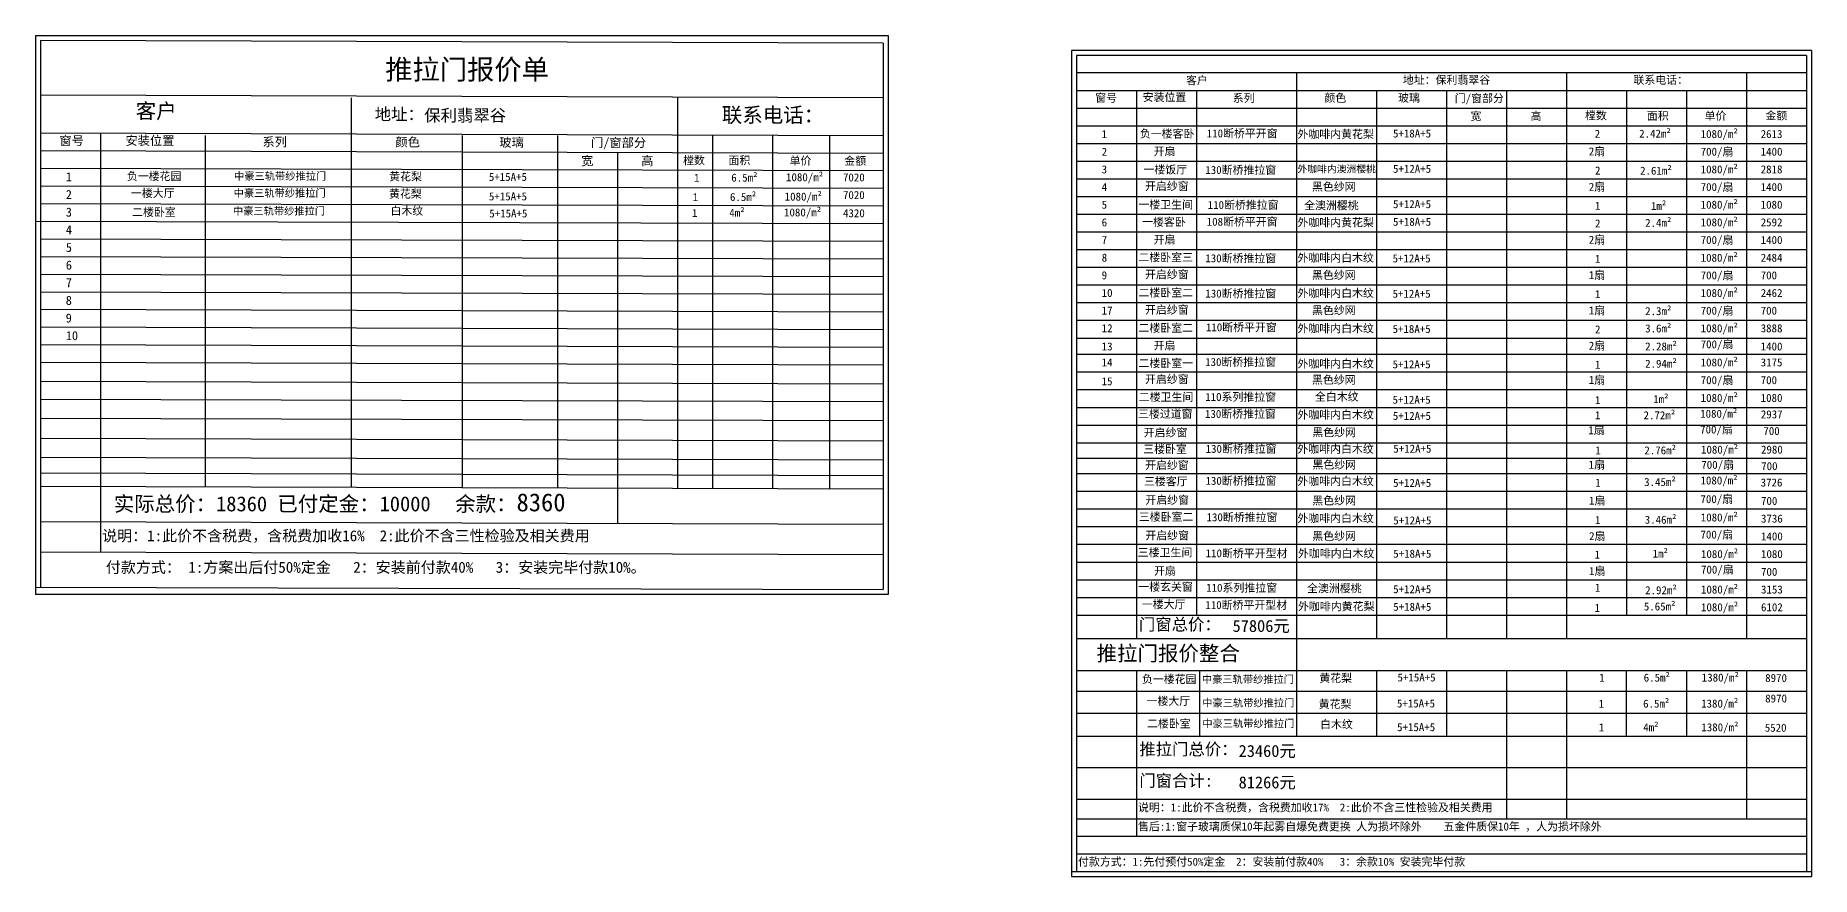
# Model space of a CAD drawing. Header units: inches. Extents: x -138455 to 599497, y -747149 to 13167.
# Drawn here: x 74867 to 92623, y -117735 to -109325 of the extents above; entities that cross this region are included whole.
import ezdxf

# ---------------------------------------------------------------- set-up
doc = ezdxf.new("R2010")
doc.units = ezdxf.units.IN
doc.header["$MEASUREMENT"] = 0
doc.layers.add('0 @ 1', color=7, linetype='Continuous')
doc.styles.add('Annotative', font='arialbd.ttf')

msp = doc.modelspace()

# ---------------------------------------------------------------- linework, layer by layer
for p, q in [((74866.5, -109325.3), (74866.5, -114915.8)), ((74866.5, -109325.3), (83390.2, -109325.3)), ((83340.2, -109400.4), (74916.5, -109375.3)), ((74916.5, -109375.3), (74916.5, -114840.6)), ((83390.2, -109325.3), (83390.2, -114915.8)), ((83340.2, -109400.4), (83340.2, -114865.8)), ((92623.4, -109473.9), (85223.4, -109473.9)), ((85223.4, -109473.9), (85223.4, -117734.9)), ((92573.4, -109523.9), (85273.4, -109523.9)), ((85273.4, -109523.9), (85273.4, -117684.9)), ((92573.4, -109523.9), (92573.4, -117684.9)), ((92623.4, -109473.9), (92623.4, -117734.9)), ((92573.4, -109699.9), (85273.4, -109699.9)), ((87473.4, -109699.9), (87473.4, -111641.1)), ((90173.4, -109699.9), (90173.4, -115122)), ((91973.4, -109699.9), (91973.4, -111464.6)), ((85273.4, -109876.4), (92573.4, -109876.4)), ((85873.4, -109876.4), (85873.4, -111641.1)), ((86473.4, -109876.4), (86473.4, -111641.1)), ((88273.4, -109876.4), (88273.4, -112170.5)), ((88973.4, -109876.4), (88973.4, -111994)), ((89573.4, -109876.4), (89573.4, -115122)), ((90773.4, -109876.4), (90773.4, -115122)), ((91373.4, -109876.4), (91373.4, -111464.6)), ((83340.2, -109946.8), (74916.5, -109921.6)), ((78023.7, -109946.8), (78023.7, -112633.7)), ((81285.2, -109946.8), (81285.2, -113857.2)), ((85273.4, -110052.9), (92573.4, -110052.9)), ((85273.4, -110229.3), (92573.4, -110229.3)), ((74916.5, -110298.6), (83340.2, -110323.8)), ((75516.5, -110298.6), (75516.5, -111886.9)), ((76562.1, -110323.8), (76562.1, -113837)), ((79133.6, -110323.8), (79133.6, -113844.7)), ((80085.2, -110323.8), (80085.2, -113847.5)), ((81636.3, -110323.8), (81636.3, -113857.2)), ((82236.3, -110323.8), (82236.3, -111912)), ((82805.6, -110323.8), (82805.6, -113857.2)), ((85273.4, -110405.8), (92573.4, -110405.8)), ((74916.5, -110475.1), (83340.2, -110500.3)), ((80685.2, -110500.3), (80685.2, -113857.2)), ((85273.4, -110582.3), (92573.4, -110582.3)), ((74916.5, -110651.6), (83340.2, -110676.7)), ((85273.4, -110758.8), (92573.4, -110758.8)), ((74916.5, -110828), (83340.2, -110853.2)), ((85273.4, -110935.2), (92573.4, -110935.2)), ((74916.5, -111004.5), (83340.2, -111029.7)), ((85273.4, -111111.7), (92573.4, -111111.7)), ((74866.5, -111181), (83340.2, -111206.1)), ((85273.4, -111288.2), (92573.4, -111288.2)), ((74916.5, -111357.5), (83340.2, -111382.6)), ((85273.4, -111464.6), (92573.4, -111464.6)), ((91373.4, -111464.6), (91373.4, -115122)), ((91973.4, -111464.6), (91973.4, -115125.4)), ((74916.5, -111533.9), (83340.2, -111559.1)), ((85273.4, -111641.1), (92573.4, -111641.1)), ((85873.4, -111641.1), (85873.4, -112347)), ((86473.4, -111641.1), (86473.4, -112347)), ((87473.4, -111641.1), (87473.4, -112347)), ((74916.5, -111710.4), (83340.2, -111735.5)), ((85273.4, -111817.6), (92573.4, -111817.6)), ((74916.5, -111886.9), (83340.2, -111912)), ((75516.5, -111886.9), (75516.5, -114488.6)), ((82236.3, -111912), (82236.3, -113857.2)), ((85273.4, -111994), (92573.4, -111994)), ((87473.4, -111994), (87473.4, -116330.8)), ((88273.4, -111994), (88273.4, -115354.7)), ((88973.4, -111994), (88973.4, -115354.7)), ((74916.5, -112063.3), (83340.2, -112088.5)), ((85273.4, -112170.5), (92573.4, -112170.5)), ((85873.4, -112170.5), (85873.4, -115122)), ((74916.5, -112239.8), (83340.2, -112265)), ((85273.4, -112352.3), (92573.4, -112352.3)), ((86473.4, -112347), (86473.4, -114058.7)), ((74916.5, -112416.3), (83340.2, -112441.4)), ((85273.4, -112511.4), (92573.4, -112511.4)), ((74916.5, -112592.7), (83340.2, -112617.9)), ((78023.7, -112633.7), (78023.7, -113841.4)), ((85273.4, -112689.1), (92573.4, -112689.1)), ((74916.5, -112782), (83340.2, -112807.1)), ((85273.4, -112866.7), (92573.4, -112866.7)), ((74916.5, -112960.2), (83340.2, -112985.3)), ((85273.4, -113044.4), (92573.4, -113044.4)), ((74916.5, -113150.8), (83340.2, -113176)), ((85273.4, -113222.1), (92573.4, -113222.1)), ((74916.5, -113352.6), (83340.2, -113377.8)), ((85273.4, -113399.7), (92573.4, -113399.7)), ((74916.5, -113543.3), (83340.2, -113568.4)), ((85273.4, -113552.6), (92573.4, -113552.6)), ((74916.5, -113699.2), (83340.2, -113724.3)), ((85273.4, -113705.8), (92573.4, -113705.8)), ((74916.5, -113832.1), (83340.2, -113857.2)), ((80685.2, -113857.2), (80685.2, -114202.2)), ((85273.4, -113881.1), (92573.4, -113881.1)), ((86473.4, -113881.1), (86473.4, -115122)), ((85273.4, -114058.4), (92573.4, -114058.4)), ((74916.5, -114185), (83340.2, -114210.2)), ((85273.4, -114235.7), (92573.4, -114235.7)), ((74916.5, -114488.6), (83340.2, -114513.8)), ((85273.4, -114412.9), (92573.4, -114412.9)), ((85273.4, -114590.2), (92573.4, -114590.2)), ((74866.5, -114840.6), (83340.2, -114865.8)), ((85273.4, -114767.5), (92573.4, -114767.5)), ((83390.2, -114915.8), (74866.5, -114915.8)), ((85273.4, -114944.7), (92573.4, -114944.7)), ((89573.4, -114944.7), (89573.4, -115354.7)), ((90173.4, -114944.7), (90173.4, -115354.7)), ((91973.4, -114975.8), (91973.4, -115354.7)), ((85273.4, -115122), (92573.4, -115122)), ((85273.4, -115122), (92573.4, -115122)), ((85873.4, -115122), (85873.4, -115351.5)), ((86473.4, -115120.8), (86473.4, -115122)), ((87473.4, -115120.8), (87473.4, -115122)), ((88273.4, -115120.8), (88273.4, -115122)), ((88973.4, -115120.8), (88973.4, -115122)), ((85273.4, -115354.7), (92573.4, -115354.7)), ((85273.4, -115675.9), (92573.4, -115675.9)), ((85873.4, -115675.9), (85873.4, -117332.9)), ((86505.9, -115675.9), (86505.9, -116330.8)), ((88273.4, -115675.9), (88273.4, -116330.8)), ((88973.4, -115675.9), (88973.4, -116330.8)), ((89573.4, -115675.9), (89573.4, -117156.9)), ((90173.4, -115675.9), (90173.4, -117156.9)), ((90769.9, -115675.9), (90769.9, -116330.8)), ((91373.4, -115675.9), (91373.4, -116330.8)), ((91973.4, -115675.9), (91973.4, -117156.9)), ((85273.4, -115880.5), (92573.4, -115880.5)), ((85273.4, -116101.4), (92573.4, -116101.4)), ((85273.4, -116330.8), (92573.4, -116330.8)), ((85273.4, -116645.3), (92573.4, -116645.3)), ((85273.4, -116960.1), (92573.4, -116960.1)), ((85273.4, -117156.9), (92573.4, -117156.9)), ((85273.4, -117332.9), (92573.4, -117332.9)), ((85273.4, -117508.9), (92573.4, -117508.9)), ((85223.4, -117684.9), (92623.4, -117684.9)), ((85223.4, -117734.9), (92623.4, -117734.9))]:
    msp.add_line(p, q)

# ---------------------------------------------------------------- texts
at = {"layer": '0 @ 1', "style": 'Annotative'}
msp.add_text('保利翡翠谷', height=120, dxfattribs=at).set_placement((78752.9, -110184))
at = {"layer": '0 @ 1', "attachment_point": 1, "style": 'Annotative'}
for s, width, insert, char_height in [('{\\fSimSun|b1|i0|c134|p2;推拉门报价单}', 2802.276, (78363.2, -109564.7), 200), ('{\\fSimSun|b1|i0|c134|p2;客户}', 485.592, (86369.7, -109733.2), 80), ('{\\fSimSun|b1|i0|c134|p2;地址：保利翡翠谷}', 1564.514, (88537.9, -109729), 80), ('{\\fSimSun|b1|i0|c134|p2;联系电话：}', 603.897, (90843.5, -109729.3), 80), ('{\\fSimSun|b1|i0|c134|p2;窗号}', 485.592, (85462.1, -109909), 80), ('{\\fSimSun|b1|i0|c134|p2;安装位置}', 485.592, (85936, -109901.8), 80), ('{\\fSimSun|b1|i0|c134|p2;系列}', 485.592, (86836.9, -109911.2), 80), ('{\\fSimSun|b1|i0|c134|p2;颜色}', 485.592, (87752.8, -109909.2), 80), ('{\\fSimSun|b1|i0|c134|p2;玻璃}', 485.592, (88490.3, -109909.2), 80), ('{\\fSimSun|b1|i0|c134|p2;门/窗部分}', 603.897, (89056.6, -109913.1), 80), ('{\\fSimSun|b1|i0|c134|p2;客户}', 485.592, (75868, -110004.7), 150), ('{\\fSimSun|b1|i0|c134|p2;地址：}', 3483.473, (78258, -110051.5), 120), ('{\\fSimSun|b1|i0|c134|p2;联系电话：}', 1409.924, (81728.7, -110044.8), 150), ('{\\fSimSun|b1|i0|c134|p2;宽}', 603.897, (89215, -110091.9), 80), ('{\\fSimSun|b1|i0|c134|p2;高}', 603.897, (89815, -110091.9), 80), ('{\\fSimSun|b1|i0|c134|p2;樘数}', 603.897, (90358.4, -110084.9), 80), ('{\\fSimSun|b1|i0|c134|p2;面积}', 603.897, (90976.9, -110088.8), 80), ('{\\fSimSun|b1|i0|c134|p2;单价}', 603.897, (91554.6, -110088.8), 80), ('{\\fSimSun|b1|i0|c134|p2;金额}', 603.897, (92163.3, -110086), 80), ('\\pi186.47937;{\\fSimSun|b1|i0|c134|p2;负一楼客卧}', 921.091, (85721.2, -110266.9), 80), ('{\\fSimSun|b1|i0|c134|p2;110断桥平开窗}', 921.091, (86576.8, -110264), 80), ('{\\fSimSun|b1|i0|c134|p2;外咖啡内黄花梨}', 840.838, (87484.4, -110271.3), 80), ('{\\fSimSun|b1|i0|c134|p2;5+18A+5}', 753.781, (88439.1, -110264.6), 80), ('{\\fSimSun|b1|i0|c134|p2;2}', 753.781, (90455.8, -110267.8), 80), ('{\\fSimSun|b1|i0|c134|p2;2.42m²}', 753.781, (90900.7, -110266.5), 80), ('{\\fSimSun|b1|i0|c134|p2;1080/m²}', 753.781, (91515.6, -110270.3), 80), ('{\\fSimSun|b1|i0|c134|p2;窗号}', 485.592, (75105.2, -110331.2), 90), ('{\\fSimSun|b1|i0|c134|p2;安装位置}', 706.927, (75765, -110330.6), 90), ('{\\fSimSun|b1|i0|c134|p2;系列}', 485.592, (77135.6, -110343.8), 90), ('{\\fSimSun|b1|i0|c134|p2;颜色}', 485.592, (78464.6, -110344.9), 90), ('{\\fSimSun|b1|i0|c134|p2;玻璃}', 485.592, (79503.4, -110348.5), 90), ('{\\fSimSun|b1|i0|c134|p2;门/窗部分}', 603.897, (80420.6, -110351.2), 90), ('{\\fSimSun|b1|i0|c134|p2;1}', 485.592, (85526.5, -110271.3), 80), ('{\\fSimSun|b1|i0|c134|p2;开扇}', 753.781, (86045.9, -110443.1), 80), ('{\\fSimSun|b1|i0|c134|p2;2扇}', 753.781, (90396.8, -110444.3), 80), ('{\\fSimSun|b1|i0|c134|p2;700/扇}', 753.781, (91515.6, -110446.7), 80), ('{\\fSimSun|b1|i0|c134|p2;2613}', 753.781, (92115.6, -110270.3), 80), ('{\\fSimSun|b1|i0|c134|p2;1400}', 753.781, (92115.6, -110446.7), 80), ('{\\fSimSun|b1|i0|c134|p2;宽 }', 603.897, (80321.8, -110533.3), 90), ('{\\fSimSun|b1|i0|c134|p2;高 }', 603.897, (80921.8, -110533.3), 90), ('{\\fSimSun|b1|i0|c134|p2;樘数}', 603.897, (81340.6, -110533.5), 80), ('{\\fSimSun|b1|i0|c134|p2;面积}', 603.897, (81795, -110533.5), 80), ('{\\fSimSun|b1|i0|c134|p2;单价}', 603.897, (82406, -110537.2), 80), ('{\\fSimSun|b1|i0|c134|p2;金额}', 603.897, (82952.9, -110538.6), 80), ('{\\fSimSun|b1|i0|c134|p2;3}', 485.592, (85526.5, -110624.2), 80), ('{\\fSimSun|b1|i0|c134|p2;2}', 485.592, (85526.5, -110447.7), 80), ('\\pi297.468;{\\fSimSun|b1|i0|c134|p2;一楼饭厅}', 921.091, (85646.8, -110626.2), 80), ('{\\fSimSun|b1|i0|c134|p2;130断桥推拉窗}', 921.091, (86562.8, -110629.7), 80), ('{\\fSimSun|b1|i0|c134|p2;外咖啡内澳洲樱桃}', 840.838, (87484.4, -110625), 70), ('{\\fSimSun|b1|i0|c134|p2;5+12A+5}', 753.781, (88439.1, -110618.3), 80), ('\\pi306.3408;{\\fSimSun|b1|i0|c134|p2;2.61m²}', 753.781, (90603.3, -110637.1), 80), ('{\\fSimSun|b1|i0|c134|p2;1080/m²}', 753.781, (91515.6, -110624), 80), ('{\\fSimSun|b1|i0|c134|p2;2818}', 753.781, (92115.6, -110624), 80), ('{\\fSimSun|b1|i0|c134|p2;1}', 485.592, (75169.6, -110693.5), 90), ('\\pi186.4792;{\\fSimSun|b1|i0|c134|p2;负一楼花园}', 921.091, (75593, -110692.3), 80), ('{\\fSimSun|b1|i0|c134|p2;中豪三轨带纱推拉门}', 1348.9, (76851.8, -110693.2), 75), ('{\\fSimSun|b1|i0|c134|p2;黄花梨}', 840.838, (78402.5, -110695.3), 80), ('{\\fSimSun|b1|i0|c134|p2;5+15A+5}', 753.781, (79399.1, -110699.3), 80), ('{\\fSimSun|b1|i0|c134|p2;1}', 753.781, (81451.4, -110707.7), 80), ('{\\fSimSun|b1|i0|c134|p2;6.5m²}', 753.781, (81823.2, -110706.5), 80), ('{\\fSimSun|b1|i0|c134|p2;1080/m²}', 753.781, (82370.4, -110702.4), 80), ('{\\fSimSun|b1|i0|c134|p2;7020}', 753.781, (82939.7, -110704.1), 80), ('{\\fSimSun|b1|i0|c134|p2;4}', 485.592, (85526.5, -110800.7), 80), ('{\\fSimSun|b1|i0|c134|p2;开启纱窗}', 753.781, (85959.6, -110791.3), 80), ('{\\fSimSun|b1|i0|c134|p2;黑色纱网}', 753.781, (87629, -110796.8), 80), ('{\\fSimSun|b1|i0|c134|p2;2扇}', 753.781, (90396.8, -110798), 80), ('{\\fSimSun|b1|i0|c134|p2;2}', 753.781, (90459, -110635.2), 80), ('{\\fSimSun|b1|i0|c134|p2;700/扇}', 753.781, (91515.6, -110800.5), 80), ('{\\fSimSun|b1|i0|c134|p2;1400}', 753.781, (92115.6, -110800.5), 80), ('{\\fSimSun|b1|i0|c134|p2;2}', 485.592, (75169.6, -110870), 90), ('\\pi297.468;{\\fSimSun|b1|i0|c134|p2;一楼大厅}', 921.091, (75523.3, -110861.5), 80), ('{\\fSimSun|b1|i0|c134|p2;中豪三轨带纱推拉门}', 1348.9, (76847.7, -110862.9), 75), ('{\\fSimSun|b1|i0|c134|p2;黄花梨}', 840.838, (78400.8, -110869), 80), ('{\\fSimSun|b1|i0|c134|p2;5+15A+5}', 753.781, (79399.6, -110893.9), 80), ('{\\fSimSun|b1|i0|c134|p2;1}', 753.781, (81438.1, -110901.5), 80), ('{\\fSimSun|b1|i0|c134|p2;6.5m²}', 753.781, (81810, -110900.2), 80), ('{\\fSimSun|b1|i0|c134|p2;1080/m²}', 753.781, (82357.2, -110896.1), 80), ('{\\fSimSun|b1|i0|c134|p2;7020}', 753.781, (82939.7, -110880.6), 80), ('{\\fSimSun|b1|i0|c134|p2;5}', 485.592, (85526.5, -110977.2), 80), ('\\pi185.82;{\\fSimSun|b1|i0|c134|p2;一楼卫生间}', 921.091, (85707.8, -110976.7), 80), ('{\\fSimSun|b1|i0|c134|p2;110断桥推拉窗}', 921.091, (86586.8, -110979.6), 80), ('{\\fSimSun|b1|i0|c134|p2;全澳洲樱桃}', 840.838, (87550.6, -110984), 80), ('{\\fSimSun|b1|i0|c134|p2;5+12A+5}', 753.781, (88439.1, -110971.3), 80), ('\\pi306.3408;{\\fSimSun|b1|i0|c134|p2;  1m²}', 753.781, (90603.3, -110990), 80), ('{\\fSimSun|b1|i0|c134|p2;1080/m²}', 753.781, (91515.6, -110976.9), 80), ('{\\fSimSun|b1|i0|c134|p2;1080}', 753.781, (92115.6, -110976.9), 80), ('{\\fSimSun|b1|i0|c134|p2;3}', 485.592, (75169.6, -111046.4), 90), ('\\pi185.82;{\\fSimSun|b1|i0|c134|p2;二楼卧室}', 921.091, (75646.4, -111050.8), 80), ('{\\fSimSun|b1|i0|c134|p2;中豪三轨带纱推拉门}', 1348.9, (76840.8, -111042.2), 75), ('{\\fSimSun|b1|i0|c134|p2;白木纹}', 840.838, (78415.7, -111038.4), 80), ('{\\fSimSun|b1|i0|c134|p2;5+15A+5}', 753.781, (79403.2, -111064.3), 80), ('{\\fSimSun|b1|i0|c134|p2;1}', 753.781, (81431.3, -111059.5), 80), ('{\\fSimSun|b1|i0|c134|p2;4m²}', 753.781, (81803.2, -111058.2), 80), ('{\\fSimSun|b1|i0|c134|p2;1080/m²}', 753.781, (82350.4, -111054.1), 80), ('{\\fSimSun|b1|i0|c134|p2;4320}', 753.781, (82940.3, -111062.2), 80), ('{\\fSimSun|b1|i0|c134|p2;6}', 485.592, (85526.5, -111153.6), 80), ('\\pi185.82;{\\fSimSun|b1|i0|c134|p2;一楼客卧}', 921.091, (85744.2, -111149.9), 80), ('{\\fSimSun|b1|i0|c134|p2;108断桥平开窗}', 921.091, (86576.8, -111147.2), 80), ('{\\fSimSun|b1|i0|c134|p2;外咖啡内黄花梨}', 840.838, (87484.4, -111154.4), 80), ('{\\fSimSun|b1|i0|c134|p2;5+18A+5}', 753.781, (88439.1, -111147.7), 80), ('{\\fSimSun|b1|i0|c134|p2;1}', 753.781, (90459, -110988.1), 80), ('\\pi306.3408;{\\fSimSun|b1|i0|c134|p2;  2.4m²}', 753.781, (90545.1, -111158.2), 80), ('{\\fSimSun|b1|i0|c134|p2;1080/m²}', 753.781, (91515.6, -111153.4), 80), ('{\\fSimSun|b1|i0|c134|p2;2592}', 753.781, (92115.6, -111153.4), 80), ('{\\fSimSun|b1|i0|c134|p2;4}', 485.592, (75169.6, -111222.9), 90), ('{\\fSimSun|b1|i0|c134|p2;7}', 485.592, (85526.5, -111330.1), 80), ('{\\fSimSun|b1|i0|c134|p2;开扇}', 753.781, (86045.9, -111326.3), 80), ('{\\fSimSun|b1|i0|c134|p2;2扇}', 753.781, (90396.8, -111327.4), 80), ('{\\fSimSun|b1|i0|c134|p2;2}', 753.781, (90459, -111164.6), 80), ('{\\fSimSun|b1|i0|c134|p2;700/扇}', 753.781, (91515.6, -111329.9), 80), ('{\\fSimSun|b1|i0|c134|p2;1400}', 753.781, (92115.6, -111329.9), 80), ('{\\fSimSun|b1|i0|c134|p2;5}', 485.592, (75169.6, -111399.4), 90), ('{\\fSimSun|b1|i0|c134|p2;8}', 485.592, (85526.5, -111506.6), 80), ('\\pi182.96288;{\\fSimSun|b1|i0|c134|p2;二楼卧室三}', 921.091, (85710.7, -111503.6), 80), ('{\\fSimSun|b1|i0|c134|p2;130断桥推拉窗}', 921.091, (86562.8, -111512.8), 80), ('{\\fSimSun|b1|i0|c134|p2;外咖啡内白木纹}', 840.838, (87484.4, -111508.2), 80), ('{\\fSimSun|b1|i0|c134|p2;1080/m²}', 753.781, (91515.6, -111507.2), 80), ('{\\fSimSun|b1|i0|c134|p2;2484}', 753.781, (92115.6, -111507.2), 80), ('{\\fSimSun|b1|i0|c134|p2;6}', 485.592, (75169.6, -111575.9), 90), ('{\\fSimSun|b1|i0|c134|p2;9}', 485.592, (85526.5, -111683), 80), ('{\\fSimSun|b1|i0|c134|p2;开启纱窗}', 753.781, (85959.6, -111674.4), 80), ('{\\fSimSun|b1|i0|c134|p2;黑色纱网}', 753.781, (87629, -111680), 80), ('{\\fSimSun|b1|i0|c134|p2;5+12A+5}', 753.781, (88434.9, -111514.1), 80), ('{\\fSimSun|b1|i0|c134|p2;1扇}', 753.781, (90396.8, -111681.2), 80), ('{\\fSimSun|b1|i0|c134|p2;1}', 753.781, (90459, -111518.3), 80), ('{\\fSimSun|b1|i0|c134|p2;700/扇}', 753.781, (91515.6, -111683.6), 80), ('{\\fSimSun|b1|i0|c134|p2;700}', 753.781, (92115.6, -111683.6), 80), ('{\\fSimSun|b1|i0|c134|p2;7}', 485.592, (75169.6, -111752.3), 90), ('{\\fSimSun|b1|i0|c134|p2;10}', 485.592, (85526.5, -111859.5), 80), ('\\pi183.842;{\\fSimSun|b1|i0|c134|p2;二楼卧室二}', 921.091, (85710.7, -111856.5), 80), ('{\\fSimSun|b1|i0|c134|p2;130断桥推拉窗}', 921.091, (86562.8, -111865.8), 80), ('{\\fSimSun|b1|i0|c134|p2;外咖啡内白木纹}', 840.838, (87484.4, -111861.1), 80), ('{\\fSimSun|b1|i0|c134|p2;5+12A+5}', 753.781, (88434.9, -111867.1), 80), ('{\\fSimSun|b1|i0|c134|p2;1080/m²}', 753.781, (91515.6, -111860.1), 80), ('{\\fSimSun|b1|i0|c134|p2;2462}', 753.781, (92115.6, -111860.1), 80), ('{\\fSimSun|b1|i0|c134|p2;8}', 485.592, (75169.1, -111928.8), 90), ('{\\fSimSun|b1|i0|c134|p2;17}', 485.592, (85526.5, -112036), 80), ('{\\fSimSun|b1|i0|c134|p2;开启纱窗}', 753.781, (85959.6, -112027.4), 80), ('{\\fSimSun|b1|i0|c134|p2;黑色纱网}', 753.781, (87629, -112032.9), 80), ('{\\fSimSun|b1|i0|c134|p2;1扇}', 753.781, (90396.8, -112034.1), 80), ('{\\fSimSun|b1|i0|c134|p2;1}', 753.781, (90459, -111871.3), 80), ('\\pi306.3408;{\\fSimSun|b1|i0|c134|p2;  2.3m²}', 753.781, (90545.1, -112041.3), 80), ('{\\fSimSun|b1|i0|c134|p2;700/扇}', 753.781, (91515.6, -112036.6), 80), ('{\\fSimSun|b1|i0|c134|p2;700}', 753.781, (92115.6, -112036.6), 80), ('{\\fSimSun|b1|i0|c134|p2;9}', 485.592, (75168.5, -112105.3), 90), ('{\\fSimSun|b1|i0|c134|p2;12}', 485.592, (85526.5, -112212.4), 80), ('\\pi183.842;{\\fSimSun|b1|i0|c134|p2;二楼卧室二}', 921.091, (85710.7, -112209.5), 80), ('{\\fSimSun|b1|i0|c134|p2;110断桥平开窗}', 921.091, (86568.7, -112203.2), 80), ('{\\fSimSun|b1|i0|c134|p2;外咖啡内白木纹}', 840.838, (87484.4, -112214.1), 80), ('{\\fSimSun|b1|i0|c134|p2;5+18A+5}', 753.781, (88434.9, -112220), 80), ('\\pi306.3408;{\\fSimSun|b1|i0|c134|p2;3.6m²}', 753.781, (90654.1, -112214.4), 80), ('{\\fSimSun|b1|i0|c134|p2;1080/m²}', 753.781, (91515.6, -112213), 80), ('{\\fSimSun|b1|i0|c134|p2;3888}', 753.781, (92115.6, -112213), 80), ('{\\fSimSun|b1|i0|c134|p2;10}', 485.592, (75169.6, -112281.7), 90), ('{\\fSimSun|b1|i0|c134|p2;13}', 485.592, (85526.5, -112394.2), 80), ('{\\fSimSun|b1|i0|c134|p2;开扇}', 753.781, (86045.9, -112385.9), 80), ('{\\fSimSun|b1|i0|c134|p2;2扇}', 753.781, (90396.8, -112387), 80), ('{\\fSimSun|b1|i0|c134|p2;2}', 753.781, (90459, -112224.2), 80), ('\\pi306.3408;{\\fSimSun|b1|i0|c134|p2;  2.28m²}', 753.781, (90545.1, -112394.3), 80), ('{\\fSimSun|b1|i0|c134|p2;700/扇}', 753.781, (91515.6, -112373), 80), ('{\\fSimSun|b1|i0|c134|p2;1400}', 753.781, (92115.6, -112394.8), 80), ('{\\fSimSun|b1|i0|c134|p2;14}', 485.592, (85526.5, -112553.4), 80), ('\\pi183.842;{\\fSimSun|b1|i0|c134|p2;二楼卧室一}', 921.091, (85710.7, -112562.4), 80), ('{\\fSimSun|b1|i0|c134|p2;130断桥推拉窗}', 921.091, (86560.9, -112550.2), 80), ('{\\fSimSun|b1|i0|c134|p2;外咖啡内白木纹}', 840.838, (87484.4, -112567), 80), ('{\\fSimSun|b1|i0|c134|p2;5+12A+5}', 753.781, (88434.9, -112573), 80), ('\\pi306.3408;{\\fSimSun|b1|i0|c134|p2;2.94m²}', 753.781, (90654.1, -112567.4), 80), ('{\\fSimSun|b1|i0|c134|p2;1080/m²}', 753.781, (91515.6, -112554), 80), ('{\\fSimSun|b1|i0|c134|p2;3175}', 753.781, (92115.6, -112554), 80), ('{\\fSimSun|b1|i0|c134|p2;15}', 485.592, (85525.8, -112742.9), 80), ('{\\fSimSun|b1|i0|c134|p2;开启纱窗}', 753.781, (85959.6, -112722.4), 80), ('{\\fSimSun|b1|i0|c134|p2;黑色纱网}', 753.781, (87629, -112728), 80), ('{\\fSimSun|b1|i0|c134|p2;1扇}', 753.781, (90396.8, -112729.1), 80), ('{\\fSimSun|b1|i0|c134|p2;1}', 753.781, (90459, -112577.1), 80), ('{\\fSimSun|b1|i0|c134|p2;700/扇}', 753.781, (91515.6, -112731.6), 80), ('{\\fSimSun|b1|i0|c134|p2;700}', 753.781, (92115.6, -112731.6), 80), ('\\pi186.25959;{\\fSimSun|b1|i0|c134|p2;二楼卫生间}', 921.091, (85710.7, -112900.5), 80), ('{\\fSimSun|b1|i0|c134|p2;110系列推拉窗}', 921.091, (86561.8, -112899.7), 80), ('\\pi198.44109;{\\fSimSun|b1|i0|c134|p2;全白木纹}', 840.838, (87460.5, -112897.3), 80), ('{\\fSimSun|b1|i0|c134|p2;5+12A+5}', 753.781, (88434.9, -112927.1), 80), ('{\\fSimSun|b1|i0|c134|p2;1}', 753.781, (90459, -112931.3), 80), ('\\pi306.3408;{\\fSimSun|b1|i0|c134|p2;1m²}', 753.781, (90734.1, -112921.5), 80), ('{\\fSimSun|b1|i0|c134|p2;1080/m²}', 753.781, (91515.6, -112909.3), 80), ('{\\fSimSun|b1|i0|c134|p2;1080}', 753.781, (92115.6, -112909.3), 80), ('\\pi354.3912;{\\fSimSun|b1|i0|c134|p2;三楼过道窗}', 921.091, (85535.3, -113069.6), 80), ('{\\fSimSun|b1|i0|c134|p2;130断桥推拉窗}', 921.091, (86559.4, -113069.3), 80), ('{\\fSimSun|b1|i0|c134|p2;外咖啡内白木纹}', 840.838, (87484, -113077.1), 80), ('{\\fSimSun|b1|i0|c134|p2;5+12A+5}', 753.781, (88437.5, -113088.9), 80), ('{\\fSimSun|b1|i0|c134|p2;1}', 753.781, (90459, -113082), 80), ('\\pi220.6264;{\\fSimSun|b1|i0|c134|p2;2.72m²}', 753.781, (90723.9, -113082.4), 80), ('{\\fSimSun|b1|i0|c134|p2;1080/m²}', 753.781, (91510.5, -113067.4), 80), ('{\\fSimSun|b1|i0|c134|p2;2937}', 753.781, (92116.9, -113073.6), 80), ('{\\fSimSun|b1|i0|c134|p2;开启纱窗}', 753.781, (85946.7, -113255.8), 80), ('{\\fSimSun|b1|i0|c134|p2;黑色纱网}', 753.781, (87632.4, -113253.6), 80), ('{\\fSimSun|b1|i0|c134|p2;1扇}', 753.781, (90392.3, -113232.1), 80), ('{\\fSimSun|b1|i0|c134|p2;700/扇}', 753.781, (91510.2, -113225.3), 80), ('{\\fSimSun|b1|i0|c134|p2;700}', 753.781, (92142.5, -113239.9), 80), ('\\pi354.3912;{\\fSimSun|b1|i0|c134|p2;三楼卧室}', 921.091, (85587.6, -113421.6), 80), ('{\\fSimSun|b1|i0|c134|p2;130断桥推拉窗}', 921.091, (86566, -113418.5), 80), ('{\\fSimSun|b1|i0|c134|p2;外咖啡内白木纹}', 840.838, (87482.9, -113419.7), 80), ('{\\fSimSun|b1|i0|c134|p2;5+12A+5}', 753.781, (88442.3, -113416.9), 80), ('{\\fSimSun|b1|i0|c134|p2;1}', 753.781, (90462.2, -113433.7), 80), ('\\pi220.6264;{\\fSimSun|b1|i0|c134|p2;2.76m²}', 753.781, (90732, -113433.9), 80), ('{\\fSimSun|b1|i0|c134|p2;1080/m²}', 753.781, (91518.8, -113426.1), 80), ('{\\fSimSun|b1|i0|c134|p2;2980}', 753.781, (92118.8, -113426.1), 80), ('{\\fSimSun|b1|i0|c134|p2;开启纱窗}', 753.781, (85961.2, -113581.2), 80), ('{\\fSimSun|b1|i0|c134|p2;黑色纱网}', 753.781, (87633.7, -113576.7), 80), ('{\\fSimSun|b1|i0|c134|p2;1扇}', 753.781, (90394.9, -113577.5), 80), ('{\\fSimSun|b1|i0|c134|p2;700/扇}', 753.781, (91522, -113578), 80), ('{\\fSimSun|b1|i0|c134|p2;700}', 753.781, (92120.9, -113591.3), 80), ('\\pi354.3912;{\\fSimSun|b1|i0|c134|p2;三楼客厅}', 921.091, (85595, -113743.6), 80), ('{\\fSimSun|b1|i0|c134|p2;130断桥推拉窗}', 921.091, (86564.3, -113738.2), 80), ('{\\fSimSun|b1|i0|c134|p2;外咖啡内白木纹}', 840.838, (87483.7, -113741.8), 80), ('{\\fSimSun|b1|i0|c134|p2;5+12A+5}', 753.781, (88440.2, -113759), 80), ('{\\fSimSun|b1|i0|c134|p2;1}', 753.781, (90460.5, -113757), 80), ('\\pi220.6264;{\\fSimSun|b1|i0|c134|p2;3.45m²}', 753.781, (90729.7, -113750.2), 80), ('{\\fSimSun|b1|i0|c134|p2;1080/m²}', 753.781, (91513.7, -113734.8), 80), ('{\\fSimSun|b1|i0|c134|p2;3726}', 753.781, (92115.6, -113755), 80), ('{\\fSimSun|b1|i0|c134|p2;\\H0.83333x;实际总价：18360 已付定金：10000\\H1.2x;  \\H0.83334x;余款：\\H1.2x;8360}', 5095.839, (75648.8, -113903.4), 180), ('{\\fSimSun|b1|i0|c134|p2;开启纱窗}', 753.781, (85962.8, -113929.7), 80), ('{\\fSimSun|b1|i0|c134|p2;黑色纱网}', 753.781, (87632.3, -113935.5), 80), ('{\\fSimSun|b1|i0|c134|p2;1扇}', 753.781, (90400, -113936.4), 80), ('{\\fSimSun|b1|i0|c134|p2;700/扇}', 753.781, (91513.5, -113921.3), 80), ('{\\fSimSun|b1|i0|c134|p2;700}', 753.781, (92118.8, -113938.9), 80), ('\\pi354.3912;{\\fSimSun|b1|i0|c134|p2;三楼卧室二}', 921.091, (85543.3, -114098.7), 80), ('{\\fSimSun|b1|i0|c134|p2;130断桥推拉窗}', 921.091, (86574.9, -114102.5), 80), ('{\\fSimSun|b1|i0|c134|p2;外咖啡内白木纹}', 840.838, (87483.7, -114112.1), 80), ('{\\fSimSun|b1|i0|c134|p2;5+12A+5}', 753.781, (88442.3, -114133.9), 80), ('{\\fSimSun|b1|i0|c134|p2;1}', 753.781, (90458.6, -114130.6), 80), ('\\pi220.6264;{\\fSimSun|b1|i0|c134|p2;3.46m²}', 753.781, (90735.7, -114127.2), 80), ('{\\fSimSun|b1|i0|c134|p2;1080/m²}', 753.781, (91516.6, -114104.3), 80), ('{\\fSimSun|b1|i0|c134|p2;3736}', 753.781, (92118.8, -114116.1), 80), ('{\\fSimSun|b1|i0|c134|p2;说明：1:此价不含税费，含税费加收16%  2:此价不含三性检验及相关费用}', 6113.097, (75532.8, -114272.7), 110), ('{\\fSimSun|b1|i0|c134|p2;开启纱窗}', 753.781, (85962.8, -114284.2), 80), ('{\\fSimSun|b1|i0|c134|p2;黑色纱网}', 753.781, (87632.3, -114290.1), 80), ('{\\fSimSun|b1|i0|c134|p2;2扇}', 753.781, (90400, -114290.9), 80), ('{\\fSimSun|b1|i0|c134|p2;700/扇}', 753.781, (91513.5, -114275.9), 80), ('{\\fSimSun|b1|i0|c134|p2;1400}', 753.781, (92118.8, -114293.4), 80), ('\\pi354.3912;{\\fSimSun|b1|i0|c134|p2;三楼卫生间}', 921.091, (85532.9, -114454.6), 80), ('{\\fSimSun|b1|i0|c134|p2;110断桥平开型材}', 921.091, (86566, -114463.3), 80), ('{\\fSimSun|b1|i0|c134|p2;外咖啡内白木纹}', 840.838, (87489.3, -114464.7), 80), ('{\\fSimSun|b1|i0|c134|p2;5+18A+5}', 753.781, (88441.7, -114466.9), 80), ('{\\fSimSun|b1|i0|c134|p2;1}', 753.781, (90454.2, -114476.4), 80), ('\\pi306.3408;{\\fSimSun|b1|i0|c134|p2;1m²}', 753.781, (90729.3, -114466.6), 80), ('{\\fSimSun|b1|i0|c134|p2;1080/m²}', 753.781, (91518.8, -114470.7), 80), ('{\\fSimSun|b1|i0|c134|p2;1080}', 753.781, (92118.8, -114470.7), 80), ('{\\fSimSun|b1|i0|c134|p2;付款方式： 1:方案出后付50%定金   2：安装前付款40%   3：安装完毕付款10%。}', 7146.186, (75569.4, -114587.8), 110), ('{\\fSimSun|b1|i0|c134|p2;开扇}', 753.781, (86049.1, -114639), 80), ('{\\fSimSun|b1|i0|c134|p2;1扇}', 753.781, (90400, -114640.2), 80), ('{\\fSimSun|b1|i0|c134|p2;700/扇}', 753.781, (91518.8, -114626.1), 80), ('{\\fSimSun|b1|i0|c134|p2;700}', 753.781, (92118.8, -114647.9), 80), ('\\pi354.3912;{\\fSimSun|b1|i0|c134|p2;一楼玄关窗}', 1001.272, (85538.2, -114799), 80), ('{\\fSimSun|b1|i0|c134|p2;110系列推拉窗}', 921.091, (86571.3, -114807.7), 80), ('{\\fSimSun|b1|i0|c134|p2;全澳洲樱桃}', 840.838, (87579.6, -114812.9), 80), ('{\\fSimSun|b1|i0|c134|p2;5+12A+5}', 753.781, (88441.1, -114822.1), 80), ('{\\fSimSun|b1|i0|c134|p2;1}', 753.781, (90456.9, -114807.1), 80), ('\\pi306.3408;{\\fSimSun|b1|i0|c134|p2;2.92m²}', 753.781, (90653.9, -114832.3), 80), ('{\\fSimSun|b1|i0|c134|p2;1080/m²}', 753.781, (91518.8, -114825.2), 80), ('{\\fSimSun|b1|i0|c134|p2;3153}', 753.781, (92118.8, -114825.2), 80), ('\\pi354.3912;{\\fSimSun|b1|i0|c134|p2;一楼大厅}', 1001.272, (85573.3, -114973.6), 80), ('{\\fSimSun|b1|i0|c134|p2;110断桥平开型材}', 921.091, (86563.1, -114980), 80), ('{\\fSimSun|b1|i0|c134|p2;外咖啡内黄花梨}', 840.838, (87489.9, -114993.7), 80), ('{\\fSimSun|b1|i0|c134|p2;5+18A+5}', 753.781, (88441.6, -114998.3), 80), ('{\\fSimSun|b1|i0|c134|p2;1}', 753.781, (90454.2, -115009), 80), ('\\pi306.3408;{\\fSimSun|b1|i0|c134|p2;5.65m²}', 753.781, (90641, -114994.3), 80), ('{\\fSimSun|b1|i0|c134|p2;1080/m²}', 753.781, (91518.8, -115002.5), 80), ('{\\fSimSun|b1|i0|c134|p2;6102}', 753.781, (92118.8, -115002.5), 80), ('{\\fSimSun|b1|i0|c134|p2;门窗总价：}', 824.201, (85898.5, -115153.9), 120), ('{\\fSimSun|b1|i0|c134|p2;57806元   }', 2998.162, (86835.3, -115169.3), 120), ('{\\fSimSun|b1|i0|c134|p2;推拉门报价整合}', 1564.514, (85475.7, -115428.3), 150), ('\\pi186.4792;{\\fSimSun|b1|i0|c134|p2;负一楼花园}', 921.091, (85742.4, -115721.5), 80), ('{\\fSimSun|b1|i0|c134|p2;中豪三轨带纱推拉门}', 1348.9, (86528.8, -115725.4), 75), ('{\\fSimSun|b1|i0|c134|p2;黄花梨}', 840.838, (87702.4, -115710.9), 80), ('{\\fSimSun|b1|i0|c134|p2;5+15A+5}', 753.781, (88484.3, -115704.2), 80), ('{\\fSimSun|b1|i0|c134|p2;1}', 753.781, (90501, -115707.4), 80), ('{\\fSimSun|b1|i0|c134|p2;6.5m²}', 753.781, (90945.9, -115706.2), 80), ('{\\fSimSun|b1|i0|c134|p2;1380/m²}', 753.781, (91526.5, -115705.6), 80), ('{\\fSimSun|b1|i0|c134|p2;8970}', 753.781, (92160.8, -115709.9), 80), ('\\pi297.468;{\\fSimSun|b1|i0|c134|p2;一楼大厅}', 921.091, (85678.1, -115940), 80), ('{\\fSimSun|b1|i0|c134|p2;中豪三轨带纱推拉门}', 1348.9, (86532, -115961.5), 75), ('{\\fSimSun|b1|i0|c134|p2;6.5m²}', 753.781, (90939.9, -115966.3), 80), ('{\\fSimSun|b1|i0|c134|p2;1380/m²}', 753.781, (91520.5, -115965.8), 80), ('{\\fSimSun|b1|i0|c134|p2;8970}', 753.781, (92160.8, -115914.6), 80), ('{\\fSimSun|b1|i0|c134|p2;黄花梨}', 840.838, (87696.5, -115971.1), 80), ('{\\fSimSun|b1|i0|c134|p2;5+15A+5}', 753.781, (88478.3, -115964.4), 80), ('{\\fSimSun|b1|i0|c134|p2;1}', 753.781, (90495.1, -115967.6), 80), ('\\pi185.82;{\\fSimSun|b1|i0|c134|p2;二楼卧室}', 921.091, (85793.6, -116166.4), 80), ('{\\fSimSun|b1|i0|c134|p2;中豪三轨带纱推拉门}', 1348.9, (86532.4, -116167.6), 75), ('{\\fSimSun|b1|i0|c134|p2;白木纹}', 840.838, (87710.7, -116172.8), 80), ('{\\fSimSun|b1|i0|c134|p2;5+15A+5}', 753.781, (88480.1, -116201.6), 80), ('{\\fSimSun|b1|i0|c134|p2;1}', 753.781, (90496.8, -116204.8), 80), ('{\\fSimSun|b1|i0|c134|p2;4m²}', 753.781, (90941.6, -116203.5), 80), ('{\\fSimSun|b1|i0|c134|p2;1380/m²}', 753.781, (91522.2, -116203), 80), ('{\\fSimSun|b1|i0|c134|p2;5520}', 753.781, (92156.5, -116207.3), 80), ('{\\fSimSun|b1|i0|c134|p2;推拉门总价：}', 936.818, (85902.9, -116401.8), 120), ('{\\fSimSun|b1|i0|c134|p2;23460元   }', 2998.162, (86895.6, -116419.5), 120), ('{\\fSimSun|b1|i0|c134|p2;门窗合计:}', 936.818, (85902.9, -116716.3), 120), ('{\\fSimSun|b1|i0|c134|p2;81266元   }', 2998.162, (86895.6, -116733.9), 120), ('{\\fSimSun|b1|i0|c134|p2;说明：1:此价不含税费，含税费加收17%  2:此价不含三性检验及相关费用}', 3920.385, (85889.8, -117004.4), 80), ('{\\fSimSun|b1|i0|c134|p2;售后:1:窗子玻璃质保10年起雾自爆免费更换 人为损坏除外    五金件质保10年 ，人为损坏除外}', 6510.182, (85889.8, -117195.3), 80), ('{\\fSimSun|b1|i0|c134|p2;付款方式：1:先付预付50%定金  2：安装前付款40%   3：余款10% 安装完毕付款}', 6510.182, (85289.8, -117547.3), 80)]:
    msp.add_mtext_dynamic_manual_height_columns(s, width=width, gutter_width=903.5, heights=[0], dxfattribs=dict(at, insert=insert, char_height=char_height))

doc.saveas('drawing.dxf')
